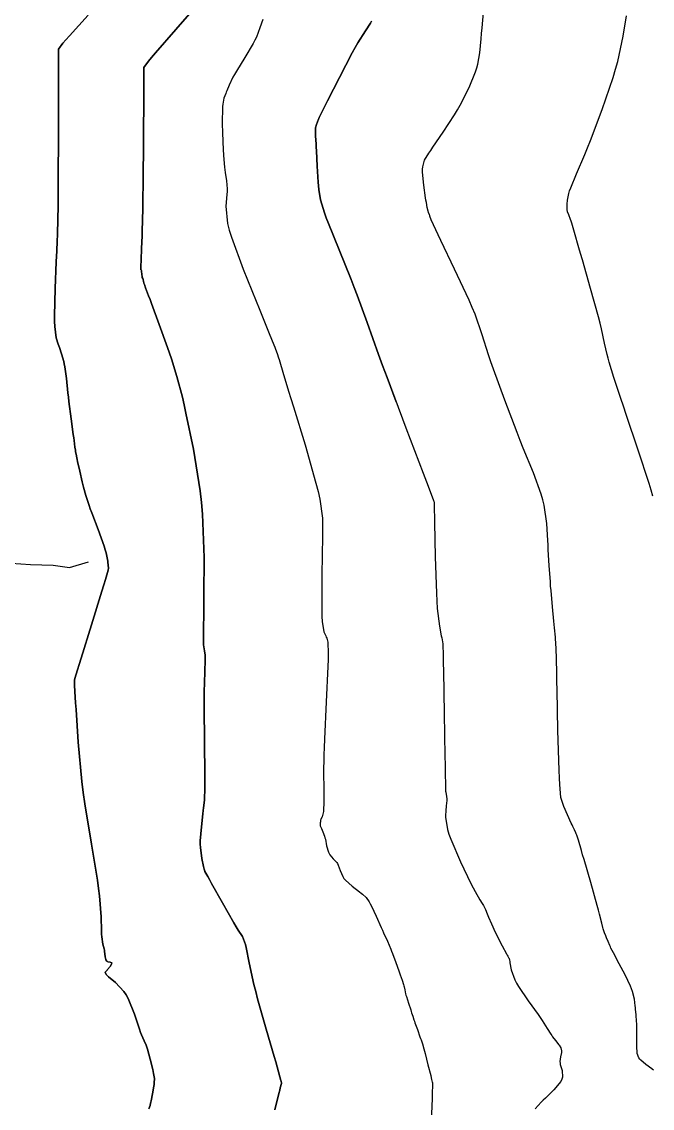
# Model space of a CAD drawing. Header units: metres. Extents: x 68 to 838477, y 94 to 1191015.
# Drawn here: x 837823.4 to 837910.1, y 1189296.5 to 1189446 of the extents above; entities that cross this region are included whole.
import ezdxf

# ---------------------------------------------------------------- set-up
doc = ezdxf.new("R2010")
doc.units = ezdxf.units.M
doc.header["$LTSCALE"] = 0.3
doc.layers.add('COTAS 10', color=1, linetype='Continuous')
doc.layers.add('DRENAJE', color=5, linetype='Continuous', lineweight=25)

msp = doc.modelspace()

# ---------------------------------------------------------------- linework, layer by layer
at = {"layer": 'COTAS 10'}
for points, elevation in [([(837847.46, 1189448.22), (837844.59, 1189444.94), (837841.81, 1189441.74), (837841.28, 1189441.12), (837840.86, 1189440.61), (837840.21, 1189439.71), (837840.22, 1189438.1), (837840.22, 1189437.14), (837840.21, 1189435.96), (837840.17, 1189429.84), (837840.11, 1189423.74), (837840.09, 1189421.63), (837840.08, 1189420.09), (837840.07, 1189420.03), (837840.07, 1189420.01), (837840.07, 1189420), (837840.07, 1189419.97), (837840.06, 1189419.94), (837840.06, 1189419.93), (837840.06, 1189419.91), (837840.06, 1189419.83), (837840.05, 1189419.57), (837840.04, 1189419.44), (837840.04, 1189419.29), (837840.02, 1189418.51), (837839.98, 1189417.38), (837839.97, 1189416.99), (837839.96, 1189416.58), (837839.9, 1189414.84), (837839.84, 1189413.24), (837839.83, 1189412.92), (837839.82, 1189412.65), (837839.8, 1189412.11), (837839.8, 1189411.95), (837839.8, 1189411.92), (837839.81, 1189411.89), (837839.83, 1189411.86), (837839.87, 1189411.77), (837839.88, 1189411.72), (837839.89, 1189411.65), (837839.93, 1189411.3), (837839.97, 1189410.94), (837839.98, 1189410.87), (837839.99, 1189410.81), (837840.05, 1189410.68), (837840.1, 1189410.59), (837840.11, 1189410.56), (837840.12, 1189410.52), (837840.16, 1189410.33), (837840.22, 1189410.06), (837840.25, 1189409.96), (837840.29, 1189409.85), (837840.46, 1189409.4), (837840.87, 1189408.32), (837841.06, 1189407.82), (837841.28, 1189407.23), (837842.34, 1189404.38), (837843.48, 1189401.19), (837843.75, 1189400.4), (837844.01, 1189399.64), (837844.77, 1189397.2), (837845.51, 1189394.34), (837845.75, 1189393.3), (837846.01, 1189392.17), (837847.04, 1189387.2), (837847.96, 1189381.49), (837848.13, 1189379.88), (837848.27, 1189378.26), (837848.49, 1189372.31), (837848.48, 1189367.09), (837848.48, 1189365.93), (837848.47, 1189364.9), (837848.44, 1189362.18), (837848.43, 1189360.6), (837848.44, 1189360.28), (837848.46, 1189360.02), (837848.57, 1189359.47), (837848.66, 1189358.88), (837848.66, 1189358.59), (837848.66, 1189358.24), (837848.59, 1189356.5), (837848.51, 1189353.75), (837848.5, 1189352.76), (837848.5, 1189351.67), (837848.54, 1189346.91), (837848.6, 1189342.39), (837848.6, 1189341.46), (837848.6, 1189340.66), (837848.55, 1189338.92), (837848.43, 1189337.84), (837848.39, 1189337.46), (837848.34, 1189337.04), (837848.12, 1189335.23), (837847.98, 1189333.33), (837847.98, 1189332.85), (837848, 1189332.39), (837848.19, 1189330.89), (837848.43, 1189329.79), (837848.48, 1189329.58), (837848.52, 1189329.41), (837848.58, 1189329.14), (837848.59, 1189329.13), (837848.6, 1189329.13), (837848.6, 1189329.12), (837848.62, 1189329.09), (837849, 1189328.4), (837849.23, 1189327.98), (837849.53, 1189327.46), (837851.04, 1189324.76), (837852.61, 1189322.01), (837852.93, 1189321.46), (837853.2, 1189321.01), (837853.78, 1189320.14), (837854.08, 1189319.42), (837854.18, 1189319.06), (837854.28, 1189318.63), (837854.72, 1189316.5), (837855.36, 1189313.53), (837855.6, 1189312.57), (837855.86, 1189311.56), (837857.03, 1189307.41), (837858.13, 1189303.65), (837858.35, 1189302.88), (837858.54, 1189302.23), (837858.94, 1189300.84), (837859.07, 1189300.34), (837859.09, 1189300.25), (837859.11, 1189300.17), (837859.14, 1189300.03), (837859.14, 1189300), (837859.14, 1189299.99), (837859.14, 1189299.98), (837859.13, 1189299.93), (837858.98, 1189299.34), (837858.9, 1189298.98), (837858.79, 1189298.55), (837858.22, 1189296.28)], 1770), ([(837858.22, 1189296.28), (837858.79, 1189298.55), (837858.9, 1189298.98), (837858.98, 1189299.34), (837859.13, 1189299.93), (837859.14, 1189299.98), (837859.14, 1189299.99), (837859.14, 1189300), (837859.14, 1189300.03), (837859.11, 1189300.17), (837859.09, 1189300.25), (837859.07, 1189300.34), (837858.94, 1189300.84), (837858.54, 1189302.23), (837858.35, 1189302.88), (837858.13, 1189303.65), (837857.03, 1189307.41), (837855.86, 1189311.56), (837855.6, 1189312.57), (837855.36, 1189313.53), (837854.72, 1189316.5), (837854.28, 1189318.63), (837854.18, 1189319.06), (837854.08, 1189319.42), (837853.78, 1189320.14), (837853.2, 1189321.01), (837852.93, 1189321.46), (837852.61, 1189322.01), (837851.04, 1189324.76), (837849.53, 1189327.46), (837849.23, 1189327.98), (837849, 1189328.4), (837848.62, 1189329.09), (837848.6, 1189329.12), (837848.6, 1189329.13), (837848.59, 1189329.13), (837848.58, 1189329.14), (837848.52, 1189329.41), (837848.48, 1189329.58), (837848.43, 1189329.79), (837848.19, 1189330.89), (837848, 1189332.39), (837847.98, 1189332.85), (837847.98, 1189333.33), (837848.12, 1189335.23), (837848.34, 1189337.04), (837848.39, 1189337.46), (837848.43, 1189337.84), (837848.55, 1189338.92), (837848.6, 1189340.66), (837848.6, 1189341.46), (837848.6, 1189342.39), (837848.54, 1189346.91), (837848.5, 1189351.67), (837848.5, 1189352.76), (837848.51, 1189353.75), (837848.59, 1189356.5), (837848.66, 1189358.24), (837848.66, 1189358.59), (837848.66, 1189358.88), (837848.57, 1189359.47), (837848.46, 1189360.02), (837848.44, 1189360.28), (837848.43, 1189360.6), (837848.44, 1189362.18), (837848.47, 1189364.9), (837848.48, 1189365.93), (837848.48, 1189367.09), (837848.49, 1189372.31), (837848.27, 1189378.26), (837848.13, 1189379.88), (837847.96, 1189381.49), (837847.04, 1189387.2), (837846.01, 1189392.17), (837845.75, 1189393.3), (837845.51, 1189394.34), (837844.77, 1189397.2), (837844.01, 1189399.64), (837843.75, 1189400.4), (837843.48, 1189401.19), (837842.34, 1189404.38), (837841.28, 1189407.23), (837841.06, 1189407.82), (837840.87, 1189408.32), (837840.46, 1189409.4), (837840.29, 1189409.85), (837840.25, 1189409.96), (837840.22, 1189410.06), (837840.16, 1189410.33), (837840.12, 1189410.52), (837840.11, 1189410.56), (837840.1, 1189410.59), (837840.05, 1189410.68), (837839.99, 1189410.81), (837839.98, 1189410.87), (837839.97, 1189410.94), (837839.93, 1189411.3), (837839.89, 1189411.65), (837839.88, 1189411.72), (837839.87, 1189411.77), (837839.83, 1189411.86), (837839.81, 1189411.89), (837839.8, 1189411.92), (837839.8, 1189411.95), (837839.8, 1189412.11), (837839.82, 1189412.65), (837839.83, 1189412.92), (837839.84, 1189413.24), (837839.9, 1189414.84), (837839.96, 1189416.58), (837839.97, 1189416.99), (837839.98, 1189417.38), (837840.02, 1189418.51), (837840.04, 1189419.29), (837840.04, 1189419.44), (837840.05, 1189419.57), (837840.06, 1189419.83), (837840.06, 1189419.91), (837840.06, 1189419.93), (837840.06, 1189419.94), (837840.07, 1189419.97), (837840.07, 1189420), (837840.07, 1189420.01), (837840.07, 1189420.03), (837840.08, 1189420.09), (837840.09, 1189421.63), (837840.11, 1189423.74), (837840.17, 1189429.84), (837840.21, 1189435.96), (837840.22, 1189437.14), (837840.22, 1189438.1), (837840.21, 1189439.71), (837840.86, 1189440.61), (837841.28, 1189441.12), (837841.81, 1189441.74), (837844.59, 1189444.94), (837847.46, 1189448.22)], 1770), ([(837910.3, 1189301.74), (837910.13, 1189301.88), (837910.08, 1189301.92), (837909.26, 1189302.53), (837908.56, 1189303.12), (837908.42, 1189303.28), (837908.31, 1189303.45), (837908.09, 1189304.03), (837908.05, 1189304.52), (837908.04, 1189304.61), (837908.03, 1189304.69), (837908.02, 1189304.84), (837908.03, 1189305.14), (837908.03, 1189305.31), (837908.03, 1189305.52), (837908.03, 1189306.62), (837908.02, 1189307.86), (837908.01, 1189308.17), (837908, 1189308.46), (837907.94, 1189309.35), (837907.86, 1189310.15), (837907.83, 1189310.39), (837907.81, 1189310.62), (837907.69, 1189311.51), (837907.42, 1189312.59), (837907.29, 1189312.94), (837907.14, 1189313.31), (837906.4, 1189314.87), (837905.61, 1189316.38), (837905.43, 1189316.72), (837905.27, 1189317.04), (837904.8, 1189317.91), (837904.47, 1189318.56), (837904.38, 1189318.73), (837904.3, 1189318.89), (837904.06, 1189319.46), (837903.85, 1189319.97), (837903.8, 1189320.1), (837903.75, 1189320.23), (837903.59, 1189320.64), (837903.45, 1189321.08), (837903.41, 1189321.22), (837903.37, 1189321.37), (837903.23, 1189321.97), (837902.91, 1189323.22), (837902.76, 1189323.77), (837902.57, 1189324.43), (837901.68, 1189327.56), (837900.76, 1189330.72), (837900.56, 1189331.4), (837900.39, 1189331.99), (837899.98, 1189333.38), (837899.75, 1189334.09), (837899.69, 1189334.25), (837899.63, 1189334.4), (837899.46, 1189334.8), (837899.21, 1189335.3), (837899.11, 1189335.51), (837899, 1189335.75), (837898.5, 1189336.87), (837897.99, 1189338.05), (837897.89, 1189338.32), (837897.79, 1189338.57), (837897.56, 1189339.28), (837897.41, 1189341.04), (837897.37, 1189341.95), (837897.33, 1189343.04), (837897.18, 1189348.5), (837897.06, 1189354.08), (837897.04, 1189355.25), (837897.02, 1189356.25), (837896.97, 1189358.5), (837896.94, 1189359.65), (837896.92, 1189359.96), (837896.9, 1189360.26), (837896.82, 1189361.34), (837896.7, 1189362.62), (837896.66, 1189363.06), (837896.62, 1189363.53), (837896.42, 1189365.53), (837896.22, 1189367.75), (837896.17, 1189368.37), (837896.13, 1189368.98), (837895.98, 1189371.17), (837895.85, 1189373.39), (837895.81, 1189374.02), (837895.77, 1189374.65), (837895.64, 1189376.98), (837895.27, 1189379.49), (837895.09, 1189380.23), (837894.87, 1189380.99), (837893.79, 1189383.94), (837892.4, 1189387.34), (837891.98, 1189388.4), (837891.55, 1189389.51), (837889.87, 1189393.94), (837888.31, 1189398.21), (837887.96, 1189399.23), (837887.64, 1189400.17), (837886.77, 1189402.96), (837885.78, 1189405.76), (837885.39, 1189406.7), (837884.96, 1189407.71), (837882.96, 1189411.98), (837881.06, 1189415.9), (837880.68, 1189416.7), (837880.36, 1189417.37), (837879.74, 1189418.76), (837879.57, 1189419.26), (837879.53, 1189419.37), (837879.49, 1189419.47), (837879.38, 1189419.75), (837879.3, 1189419.98), (837879.28, 1189420.05), (837879.26, 1189420.13), (837879.18, 1189420.45), (837879.07, 1189421.14), (837879.02, 1189421.45), (837878.97, 1189421.81), (837878.72, 1189423.54), (837878.56, 1189425.33), (837878.56, 1189425.72), (837878.58, 1189426.07), (837878.8, 1189426.97), (837879.41, 1189427.93), (837879.67, 1189428.32), (837879.97, 1189428.76), (837881.39, 1189430.82), (837882.96, 1189433.23), (837883.36, 1189433.89), (837883.73, 1189434.56), (837884.95, 1189436.95), (837885.85, 1189439.14), (837886.03, 1189439.67), (837886.17, 1189440.17), (837886.45, 1189441.73), (837886.59, 1189443.65), (837886.65, 1189444.38), (837886.73, 1189445.2), (837887.07, 1189448.86)], 1800), ([(837840.91, 1189296.42), (837840.95, 1189296.54), (837840.99, 1189296.65), (837841.06, 1189296.88), (837841.13, 1189297.19), (837841.16, 1189297.35), (837841.2, 1189297.54), (837841.39, 1189298.51), (837841.58, 1189299.54), (837841.61, 1189299.77), (837841.64, 1189299.99), (837841.66, 1189300.59), (837841.56, 1189301.28), (837841.51, 1189301.55), (837841.44, 1189301.86), (837841.09, 1189303.25), (837840.7, 1189304.62), (837840.61, 1189304.92), (837840.52, 1189305.18), (837840.24, 1189305.8), (837839.89, 1189306.59), (837839.76, 1189306.95), (837839.61, 1189307.38), (837838.92, 1189309.44), (837838.04, 1189311.62), (837837.76, 1189312.12), (837837.47, 1189312.57), (837836.31, 1189313.82), (837835.34, 1189314.61), (837835.16, 1189314.77), (837835.03, 1189314.91), (837834.89, 1189315.22), (837835.08, 1189315.43), (837835.15, 1189315.52), (837835.23, 1189315.61), (837835.58, 1189316.02), (837835.83, 1189316.41), (837835.84, 1189316.48), (837835.83, 1189316.54), (837835.6, 1189316.62), (837835.27, 1189316.66), (837835.2, 1189316.69), (837835.14, 1189316.73), (837834.99, 1189316.94), (837834.92, 1189317.22), (837834.91, 1189317.3), (837834.89, 1189317.39), (837834.86, 1189317.72), (837834.81, 1189318.14), (837834.78, 1189318.28), (837834.75, 1189318.44), (837834.59, 1189319.08), (837834.43, 1189320.1), (837834.4, 1189320.48), (837834.37, 1189320.91), (837834.33, 1189322.84), (837834.11, 1189325.73), (837833.99, 1189326.76), (837833.82, 1189327.9), (837832.99, 1189332.84), (837832.08, 1189338.41), (837831.87, 1189339.94), (837831.69, 1189341.46), (837831.19, 1189346.9), (837830.89, 1189351.39), (837830.83, 1189352.3), (837830.78, 1189353.07), (837830.68, 1189354.67), (837830.66, 1189355.23), (837830.66, 1189355.34), (837830.66, 1189355.44), (837830.7, 1189355.65), (837831.08, 1189356.84), (837831.31, 1189357.56), (837831.59, 1189358.45), (837833.02, 1189363.04), (837834.45, 1189367.65), (837834.72, 1189368.55), (837834.94, 1189369.28), (837835.31, 1189370.54), (837835.33, 1189370.84), (837835.33, 1189370.97), (837835.32, 1189371.11), (837835.28, 1189371.78), (837835.04, 1189372.92), (837834.91, 1189373.36), (837834.75, 1189373.86), (837833.92, 1189376.13), (837833.05, 1189378.45), (837832.85, 1189378.98), (837832.68, 1189379.47), (837832.24, 1189380.83), (837831.92, 1189381.98), (837831.83, 1189382.34), (837831.74, 1189382.71), (837831.39, 1189384.18), (837831.1, 1189385.49), (837831.04, 1189385.76), (837830.98, 1189386), (837830.88, 1189386.52), (837830.83, 1189386.84), (837830.81, 1189386.94), (837830.8, 1189387.05), (837830.74, 1189387.5), (837830.62, 1189388.4), (837830.57, 1189388.78), (837830.51, 1189389.23), (837830.22, 1189391.36), (837829.91, 1189393.75), (837829.84, 1189394.36), (837829.77, 1189394.95), (837829.55, 1189396.91), (837829.33, 1189398.55), (837829.27, 1189398.94), (837829.19, 1189399.29), (837828.9, 1189400.33), (837828.59, 1189401.19), (837828.51, 1189401.43), (837828.43, 1189401.67), (837828.14, 1189402.53), (837827.95, 1189404.09), (837827.93, 1189404.77), (837827.92, 1189405.56), (837828.01, 1189409.29), (837828.17, 1189413), (837828.2, 1189413.77), (837828.23, 1189414.43), (837828.29, 1189415.87), (837828.33, 1189416.7), (837828.34, 1189416.96), (837828.35, 1189417.24), (837828.4, 1189418.39), (837828.43, 1189421.09), (837828.44, 1189422.35), (837828.44, 1189423.83), (837828.45, 1189431.01), (837828.46, 1189437.97), (837828.46, 1189439.32), (837828.46, 1189440.41), (837828.46, 1189442.23), (837829.09, 1189443.05), (837829.49, 1189443.51), (837829.98, 1189444.06), (837832.56, 1189446.92)], 1760), ([(837832.56, 1189446.92), (837829.98, 1189444.06), (837829.49, 1189443.51), (837829.09, 1189443.05), (837828.46, 1189442.23), (837828.46, 1189440.41), (837828.46, 1189439.32), (837828.46, 1189437.97), (837828.45, 1189431.01), (837828.44, 1189423.83), (837828.44, 1189422.35), (837828.43, 1189421.09), (837828.4, 1189418.39), (837828.35, 1189417.24), (837828.34, 1189416.96), (837828.33, 1189416.7), (837828.29, 1189415.87), (837828.23, 1189414.43), (837828.2, 1189413.77), (837828.17, 1189413), (837828.01, 1189409.29), (837827.92, 1189405.56), (837827.93, 1189404.77), (837827.95, 1189404.09), (837828.14, 1189402.53), (837828.43, 1189401.67), (837828.51, 1189401.43), (837828.59, 1189401.19), (837828.9, 1189400.33), (837829.19, 1189399.29), (837829.27, 1189398.94), (837829.33, 1189398.55), (837829.55, 1189396.91), (837829.77, 1189394.95), (837829.84, 1189394.36), (837829.91, 1189393.75), (837830.22, 1189391.36), (837830.51, 1189389.23), (837830.57, 1189388.78), (837830.62, 1189388.4), (837830.74, 1189387.5), (837830.8, 1189387.05), (837830.81, 1189386.94), (837830.83, 1189386.84), (837830.88, 1189386.52), (837830.98, 1189386), (837831.04, 1189385.76), (837831.1, 1189385.49), (837831.39, 1189384.18), (837831.74, 1189382.71), (837831.83, 1189382.34), (837831.92, 1189381.98), (837832.24, 1189380.83), (837832.68, 1189379.47), (837832.85, 1189378.98), (837833.05, 1189378.45), (837833.92, 1189376.13), (837834.75, 1189373.86), (837834.91, 1189373.36), (837835.04, 1189372.92), (837835.28, 1189371.78), (837835.32, 1189371.11), (837835.33, 1189370.97), (837835.33, 1189370.84), (837835.31, 1189370.54), (837834.94, 1189369.28), (837834.72, 1189368.55), (837834.45, 1189367.65), (837833.02, 1189363.04), (837831.59, 1189358.45), (837831.31, 1189357.56), (837831.08, 1189356.84), (837830.7, 1189355.65), (837830.66, 1189355.44), (837830.66, 1189355.34), (837830.66, 1189355.23), (837830.68, 1189354.67), (837830.78, 1189353.07), (837830.83, 1189352.3), (837830.89, 1189351.39), (837831.19, 1189346.9), (837831.69, 1189341.46), (837831.87, 1189339.94), (837832.08, 1189338.41), (837832.99, 1189332.84), (837833.82, 1189327.9), (837833.99, 1189326.76), (837834.11, 1189325.73), (837834.33, 1189322.84), (837834.37, 1189320.91), (837834.4, 1189320.48), (837834.43, 1189320.1), (837834.59, 1189319.08), (837834.75, 1189318.44), (837834.78, 1189318.28), (837834.81, 1189318.14), (837834.86, 1189317.72), (837834.89, 1189317.39), (837834.91, 1189317.3), (837834.92, 1189317.22), (837834.99, 1189316.94), (837835.14, 1189316.73), (837835.2, 1189316.69), (837835.27, 1189316.66), (837835.6, 1189316.62), (837835.83, 1189316.54), (837835.84, 1189316.48), (837835.83, 1189316.41), (837835.58, 1189316.02), (837835.23, 1189315.61), (837835.15, 1189315.52), (837835.08, 1189315.43), (837834.89, 1189315.22), (837835.03, 1189314.91), (837835.16, 1189314.77), (837835.34, 1189314.61), (837836.31, 1189313.82), (837837.47, 1189312.57), (837837.76, 1189312.12), (837838.04, 1189311.62), (837838.92, 1189309.44), (837839.61, 1189307.38), (837839.76, 1189306.95), (837839.89, 1189306.59), (837840.24, 1189305.8), (837840.52, 1189305.18), (837840.61, 1189304.92), (837840.7, 1189304.62), (837841.09, 1189303.25), (837841.44, 1189301.86), (837841.51, 1189301.55), (837841.56, 1189301.28), (837841.66, 1189300.59), (837841.64, 1189299.99), (837841.61, 1189299.77), (837841.58, 1189299.54), (837841.39, 1189298.51), (837841.2, 1189297.54), (837841.16, 1189297.35), (837841.13, 1189297.19), (837841.06, 1189296.88), (837840.99, 1189296.65), (837840.95, 1189296.54), (837840.91, 1189296.42)], 1760), ([(837910.22, 1189380.74), (837910, 1189381.54), (837909.71, 1189382.48), (837908.22, 1189387.08), (837906.57, 1189391.99), (837906.19, 1189393.12), (837905.84, 1189394.16), (837904.86, 1189397.08), (837904.2, 1189399.19), (837904.06, 1189399.71), (837903.93, 1189400.21), (837903.59, 1189401.77), (837903.16, 1189403.77), (837902.96, 1189404.54), (837902.73, 1189405.41), (837901.65, 1189409.33), (837900.53, 1189413.27), (837900.28, 1189414.15), (837900.05, 1189414.93), (837899.46, 1189417.02), (837899.08, 1189418.3), (837898.99, 1189418.58), (837898.91, 1189418.83), (837898.66, 1189419.46), (837898.5, 1189419.85), (837898.47, 1189419.95), (837898.45, 1189420.04), (837898.43, 1189420.32), (837898.45, 1189420.65), (837898.46, 1189420.77), (837898.46, 1189420.9), (837898.47, 1189421.46), (837898.66, 1189422.4), (837898.78, 1189422.77), (837898.94, 1189423.18), (837899.73, 1189425.07), (837900.88, 1189427.76), (837901.25, 1189428.68), (837901.64, 1189429.68), (837903.26, 1189433.93), (837904.78, 1189438.37), (837905.11, 1189439.49), (837905.41, 1189440.56), (837906.14, 1189444.03), (837906.59, 1189446.83)], 1810), ([(837856.56, 1189446.33), (837856.17, 1189445.2), (837855.69, 1189443.92), (837855.48, 1189443.49), (837855.24, 1189443.03), (837854.09, 1189441.09), (837852.94, 1189439.2), (837852.69, 1189438.77), (837852.47, 1189438.38), (837851.94, 1189437.3), (837851.63, 1189436.52), (837851.55, 1189436.32), (837851.47, 1189436.14), (837851.23, 1189435.52), (837851.06, 1189434.68), (837851.03, 1189434.36), (837851.01, 1189433.99), (837850.99, 1189432.32), (837851.04, 1189430.41), (837851.06, 1189429.9), (837851.08, 1189429.4), (837851.18, 1189427.62), (837851.31, 1189426.03), (837851.35, 1189425.64), (837851.39, 1189425.28), (837851.56, 1189424.15), (837851.66, 1189423.01), (837851.66, 1189422.65), (837851.64, 1189422.25), (837851.51, 1189420.64), (837851.74, 1189418.24), (837851.96, 1189417.35), (837852.25, 1189416.36), (837853.86, 1189411.98), (837855.66, 1189407.57), (837856.07, 1189406.56), (837856.44, 1189405.65), (837857.46, 1189403.14), (837858.1, 1189401.55), (837858.23, 1189401.23), (837858.34, 1189400.95), (837858.57, 1189400.35), (837858.75, 1189399.79), (837858.83, 1189399.54), (837858.92, 1189399.24), (837859.35, 1189397.79), (837860.12, 1189395.2), (837860.43, 1189394.18), (837860.78, 1189393.03), (837862.38, 1189387.79), (837863.88, 1189382.53), (837864.17, 1189381.37), (837864.41, 1189380.34), (837864.79, 1189377.69), (837864.79, 1189375.27), (837864.78, 1189374.39), (837864.76, 1189373.41), (837864.69, 1189369.09), (837864.68, 1189365.01), (837864.7, 1189364.19), (837864.74, 1189363.49), (837864.97, 1189362.06), (837865.25, 1189361.5), (837865.31, 1189361.34), (837865.37, 1189361.19), (837865.53, 1189360.66), (837865.57, 1189359.09), (837865.55, 1189358.28), (837865.52, 1189357.31), (837865.29, 1189352.45), (837865.05, 1189347.32), (837865.01, 1189346.17), (837864.97, 1189345.15), (837864.94, 1189342.45), (837864.97, 1189340.68), (837864.97, 1189340.25), (837864.98, 1189339.84), (837864.98, 1189338.55), (837864.94, 1189337.56), (837864.92, 1189337.34), (837864.89, 1189337.15), (837864.74, 1189336.63), (837864.58, 1189336.3), (837864.55, 1189336.23), (837864.53, 1189336.15), (837864.49, 1189335.94), (837864.48, 1189335.78), (837864.48, 1189335.74), (837864.47, 1189335.7), (837864.45, 1189335.59), (837864.45, 1189335.5), (837864.45, 1189335.47), (837864.45, 1189335.45), (837864.48, 1189335.36), (837864.55, 1189335.19), (837864.59, 1189335.11), (837864.63, 1189335.01), (837864.83, 1189334.56), (837865.06, 1189333.94), (837865.12, 1189333.74), (837865.18, 1189333.52), (837865.35, 1189332.63), (837865.59, 1189331.76), (837865.69, 1189331.56), (837865.79, 1189331.37), (837866.27, 1189330.84), (837866.75, 1189330.33), (837866.85, 1189330.17), (837866.95, 1189329.98), (837867.2, 1189329.22), (837867.57, 1189328.38), (837867.73, 1189328.14), (837867.93, 1189327.91), (837868.88, 1189327.05), (837869.87, 1189326.3), (837870.09, 1189326.12), (837870.29, 1189325.96), (837870.79, 1189325.51), (837871.22, 1189324.9), (837871.36, 1189324.64), (837871.52, 1189324.34), (837872.18, 1189322.93), (837872.87, 1189321.39), (837873.04, 1189321), (837873.2, 1189320.64), (837873.71, 1189319.49), (837874.18, 1189318.42), (837874.3, 1189318.11), (837874.43, 1189317.79), (837874.88, 1189316.57), (837874.92, 1189316.45)], 1780), ([(837856.56, 1189446.33), (837856.17, 1189445.2), (837855.69, 1189443.92), (837855.48, 1189443.49), (837855.24, 1189443.03), (837854.09, 1189441.09), (837852.94, 1189439.2), (837852.69, 1189438.77), (837852.47, 1189438.38), (837851.94, 1189437.3), (837851.63, 1189436.52), (837851.55, 1189436.32), (837851.47, 1189436.14), (837851.23, 1189435.52), (837851.06, 1189434.68), (837851.03, 1189434.36), (837851.01, 1189433.99), (837850.99, 1189432.32), (837851.04, 1189430.41), (837851.06, 1189429.9), (837851.08, 1189429.4), (837851.18, 1189427.62), (837851.31, 1189426.03), (837851.35, 1189425.64), (837851.39, 1189425.28), (837851.56, 1189424.15), (837851.66, 1189423.01), (837851.66, 1189422.65), (837851.64, 1189422.25), (837851.51, 1189420.64), (837851.74, 1189418.24), (837851.96, 1189417.35), (837852.25, 1189416.36), (837853.86, 1189411.98), (837855.66, 1189407.57), (837856.07, 1189406.56), (837856.44, 1189405.65), (837857.46, 1189403.14), (837858.1, 1189401.55), (837858.23, 1189401.23), (837858.34, 1189400.95), (837858.57, 1189400.35), (837858.75, 1189399.79), (837858.83, 1189399.54), (837858.92, 1189399.24), (837859.35, 1189397.79), (837860.12, 1189395.2), (837860.43, 1189394.18), (837860.78, 1189393.03), (837862.38, 1189387.79), (837863.88, 1189382.53), (837864.17, 1189381.37), (837864.41, 1189380.34), (837864.79, 1189377.69), (837864.79, 1189375.27), (837864.78, 1189374.39), (837864.76, 1189373.41), (837864.69, 1189369.09), (837864.68, 1189365.01), (837864.7, 1189364.19), (837864.74, 1189363.49), (837864.97, 1189362.06), (837865.25, 1189361.5), (837865.31, 1189361.34), (837865.37, 1189361.19), (837865.53, 1189360.66), (837865.57, 1189359.09), (837865.55, 1189358.28), (837865.52, 1189357.31), (837865.29, 1189352.45), (837865.05, 1189347.32), (837865.01, 1189346.17), (837864.97, 1189345.15), (837864.94, 1189342.45), (837864.97, 1189340.68), (837864.97, 1189340.25), (837864.98, 1189339.84), (837864.98, 1189338.55), (837864.94, 1189337.56), (837864.92, 1189337.34), (837864.89, 1189337.15), (837864.74, 1189336.63), (837864.58, 1189336.3), (837864.55, 1189336.23), (837864.53, 1189336.15), (837864.49, 1189335.94), (837864.48, 1189335.78), (837864.48, 1189335.74), (837864.47, 1189335.7), (837864.45, 1189335.59), (837864.45, 1189335.5), (837864.45, 1189335.47), (837864.45, 1189335.45), (837864.48, 1189335.36), (837864.55, 1189335.19), (837864.59, 1189335.11), (837864.63, 1189335.01), (837864.83, 1189334.56), (837865.06, 1189333.94), (837865.12, 1189333.74), (837865.18, 1189333.52), (837865.35, 1189332.63), (837865.59, 1189331.76), (837865.69, 1189331.56), (837865.79, 1189331.37), (837866.27, 1189330.84), (837866.75, 1189330.33), (837866.85, 1189330.17), (837866.95, 1189329.98), (837867.2, 1189329.22), (837867.57, 1189328.38), (837867.73, 1189328.14), (837867.93, 1189327.91), (837868.88, 1189327.05), (837869.87, 1189326.3), (837870.09, 1189326.12), (837870.29, 1189325.96), (837870.79, 1189325.51), (837871.22, 1189324.9), (837871.36, 1189324.64), (837871.52, 1189324.34), (837872.18, 1189322.93), (837872.87, 1189321.39), (837873.04, 1189321), (837873.2, 1189320.64), (837873.71, 1189319.49), (837874.18, 1189318.42), (837874.3, 1189318.11), (837874.43, 1189317.79), (837874.88, 1189316.57), (837875.29, 1189315.42), (837875.39, 1189315.15), (837875.48, 1189314.89), (837875.75, 1189314.12), (837875.95, 1189313.52), (837875.99, 1189313.37), (837876.02, 1189313.23), (837876.11, 1189312.79), (837876.22, 1189312.27), (837876.27, 1189312.08), (837876.33, 1189311.87), (837876.62, 1189310.95), (837876.92, 1189310.03), (837876.99, 1189309.83), (837877.05, 1189309.65), (837877.2, 1189309.17), (837877.37, 1189308.68), (837877.43, 1189308.5), (837877.51, 1189308.28), (837877.85, 1189307.33), (837878.19, 1189306.36), (837878.27, 1189306.13), (837878.34, 1189305.93), (837878.52, 1189305.37), (837878.73, 1189304.67), (837878.81, 1189304.38), (837878.89, 1189304.05), (837879.29, 1189302.48), (837879.67, 1189301), (837879.74, 1189300.71), (837879.8, 1189300.48), (837879.89, 1189300.08), (837879.9, 1189300.04), (837879.9, 1189300.03), (837879.9, 1189300.02), (837879.91, 1189299.97), (837879.91, 1189299.75), (837879.91, 1189299.63), (837879.9, 1189299.49), (837879.89, 1189298.75), (837879.85, 1189297.55), (837879.83, 1189297.11), (837879.81, 1189296.63), (837879.7, 1189294.49)], 1780), ([(837874.92, 1189393.71), (837873.66, 1189397.06), (837873.06, 1189398.7), (837872.5, 1189400.21), (837870.91, 1189404.65), (837869.55, 1189408.4), (837869.14, 1189409.47), (837868.72, 1189410.56), (837867.06, 1189414.65), (837865.61, 1189418.25), (837865.31, 1189419.04), (837865.05, 1189419.74), (837864.51, 1189421.51), (837864.29, 1189422.94), (837864.24, 1189423.42), (837864.19, 1189423.95), (837864.05, 1189426.14), (837863.95, 1189428.27), (837863.93, 1189428.75), (837863.9, 1189429.18), (837863.83, 1189430.34), (837863.81, 1189431.09), (837863.82, 1189431.27), (837863.83, 1189431.43), (837863.94, 1189431.89), (837864.09, 1189432.26), (837864.14, 1189432.37), (837864.18, 1189432.47), (837864.35, 1189432.86), (837864.88, 1189433.95), (837865.16, 1189434.5), (837865.48, 1189435.15), (837867.12, 1189438.37), (837868.88, 1189441.74), (837869.29, 1189442.47), (837869.66, 1189443.12), (837870.7, 1189444.77), (837871.39, 1189445.81), (837871.54, 1189446.08)], 1790), ([(837871.54, 1189446.08), (837871.39, 1189445.81), (837870.7, 1189444.77), (837869.66, 1189443.12), (837869.29, 1189442.47), (837868.88, 1189441.74), (837867.12, 1189438.37), (837865.48, 1189435.15), (837865.16, 1189434.5), (837864.88, 1189433.95), (837864.35, 1189432.86), (837864.18, 1189432.47), (837864.14, 1189432.37), (837864.09, 1189432.26), (837863.94, 1189431.89), (837863.83, 1189431.43), (837863.82, 1189431.27), (837863.81, 1189431.09), (837863.83, 1189430.34), (837863.9, 1189429.18), (837863.93, 1189428.75), (837863.95, 1189428.27), (837864.05, 1189426.14), (837864.19, 1189423.95), (837864.24, 1189423.42), (837864.29, 1189422.94), (837864.51, 1189421.51), (837865.05, 1189419.74), (837865.31, 1189419.04), (837865.61, 1189418.25), (837867.06, 1189414.65), (837868.72, 1189410.56), (837869.14, 1189409.47), (837869.55, 1189408.4), (837870.91, 1189404.65), (837872.5, 1189400.21), (837873.06, 1189398.7), (837873.66, 1189397.06), (837876.26, 1189390.15), (837878.63, 1189383.92), (837879.08, 1189382.72), (837879.45, 1189381.75), (837880.06, 1189380.15), (837880.1, 1189380.04), (837880.11, 1189380.02), (837880.11, 1189379.99), (837880.13, 1189379.92), (837880.15, 1189378.73), (837880.17, 1189378), (837880.19, 1189377.1), (837880.29, 1189372.38), (837880.45, 1189367.37), (837880.51, 1189366.27), (837880.58, 1189365.3), (837880.86, 1189362.87), (837881.13, 1189361.52), (837881.19, 1189361.24), (837881.23, 1189360.99), (837881.32, 1189360.41), (837881.37, 1189358.75), (837881.39, 1189357.81), (837881.41, 1189356.67), (837881.51, 1189350.83), (837881.61, 1189344.94), (837881.64, 1189343.75), (837881.65, 1189342.77), (837881.69, 1189340.83), (837881.71, 1189340.26), (837881.72, 1189340.13), (837881.73, 1189340.02), (837881.79, 1189339.7), (837881.84, 1189339.47), (837881.85, 1189339.41), (837881.86, 1189339.35), (837881.89, 1189339.15), (837881.9, 1189338.93), (837881.9, 1189338.87), (837881.89, 1189338.8), (837881.85, 1189338.54), (837881.8, 1189338.08), (837881.78, 1189337.88), (837881.76, 1189337.65), (837881.7, 1189336.58), (837881.98, 1189334.87), (837882.18, 1189334.24), (837882.43, 1189333.53), (837883.78, 1189330.42), (837885.21, 1189327.45), (837885.51, 1189326.84), (837885.78, 1189326.32), (837886.42, 1189325.2), (837886.77, 1189324.68), (837886.85, 1189324.54), (837886.93, 1189324.4), (837887.19, 1189323.88), (837887.45, 1189323.25), (837887.54, 1189323.04), (837887.64, 1189322.82), (837888.04, 1189321.87), (837888.54, 1189320.76), (837888.7, 1189320.44), (837888.86, 1189320.11), (837889.52, 1189318.84), (837890.09, 1189317.78), (837890.2, 1189317.58), (837890.29, 1189317.42), (837890.44, 1189317.15), (837890.44, 1189317.14), (837890.45, 1189317.13), (837890.45, 1189317.13), (837890.45, 1189317.11), (837890.51, 1189316.87), (837890.54, 1189316.72), (837890.57, 1189316.53), (837890.76, 1189315.56), (837891.25, 1189314.18), (837891.48, 1189313.73), (837891.75, 1189313.26), (837893.06, 1189311.31), (837894.43, 1189309.42), (837894.73, 1189308.99), (837895, 1189308.59), (837895.71, 1189307.47), (837896.18, 1189306.69), (837896.31, 1189306.5), (837896.43, 1189306.33), (837896.83, 1189305.81), (837897.18, 1189305.4), (837897.26, 1189305.29), (837897.33, 1189305.19), (837897.56, 1189304.83), (837897.67, 1189304.43), (837897.68, 1189304.3), (837897.67, 1189304.17), (837897.54, 1189303.6), (837897.45, 1189302.93), (837897.47, 1189302.72), (837897.5, 1189302.51), (837897.77, 1189301.7), (837897.82, 1189300.77), (837897.72, 1189300.49), (837897.57, 1189300.2), (837896.62, 1189299.06), (837895.44, 1189297.92), (837895.16, 1189297.63), (837894.88, 1189297.35), (837894.04, 1189296.42)], 1790)]:
    msp.add_lwpolyline(points, dxfattribs=dict(at, elevation=elevation))
at = {"layer": 'DRENAJE'}
for p, q in [((837829.98, 1189370.94), (837832.59, 1189371.69)), ((837821.96, 1189371.53), (837824.63, 1189371.34)), ((837824.63, 1189371.34), (837827.72, 1189371.22)), ((837827.72, 1189371.22), (837829.98, 1189370.94))]:
    msp.add_line(p, q, dxfattribs=at)

doc.saveas('drawing.dxf')
